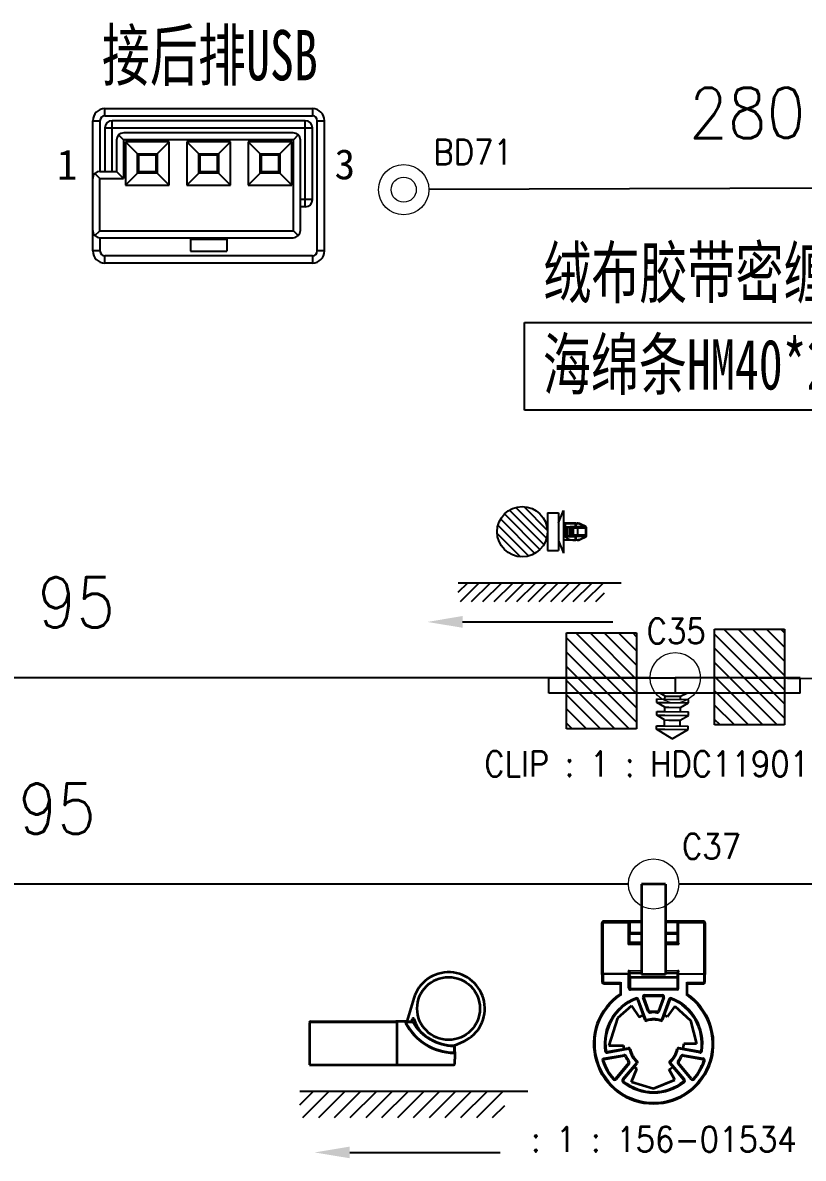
# Model space of a CAD drawing. Header units: inches. Extents: x 47316 to 59086, y 3141 to 11743.
# Drawn here: x 51496.1 to 51573.7, y 5994.2 to 6107.2 of the extents above; entities that cross this region are included whole.
import ezdxf

# ---------------------------------------------------------------- set-up
doc = ezdxf.new("R2010")
doc.units = ezdxf.units.IN
doc.header["$MEASUREMENT"] = 0
doc.layers.add('DTM_AXIS', color=7, linetype='Continuous')
doc.styles.add('MtX_FangSong_GB2312', font='')
doc.styles.get("Standard").update_dxf_attribs({"font": ''})
doc.styles.get('MtX_FangSong_GB2312').set_extended_font_data('FangSong_GB2312')
doc.styles.get('Standard').set_extended_font_data('SimSun')
doc.linetypes.add('_VH_FOAM_COVERING_2', pattern='A,0.0001,[31,VeSys.shx,S=0.1,R=0,X=0,Y=0],-0.4,[31,VeSys.shx,S=0.1,R=180,X=0,Y=0],-0.0001', length=0.4002)
doc.linetypes.add('_VH_OTCON', pattern='A,0.0001,[7,VeSys.shx,S=0.1,R=0,X=0,Y=0],-0.4,[7,VeSys.shx,S=0.1,R=0,X=0,Y=0],-0.4,["X",Standard,S=1,R=0,X=-0.5,Y=-0.5],-0.0001,[7,VeSys.shx,S=0.1,R=0,X=0,Y=0],-0.4', length=1.2002)

# ---------------------------------------------------------------- blocks, each defined once
blk = doc.blocks.new('156-01534')
at = {"color": 7, "lineweight": 35}
for p, q in [((1.2, 0), (-1.2, 0)), ((-1.2, 0), (-1.2, -9)), ((1.2, 0), (1.2, -9)), ((-5.1, -9.01), (-5.1, -3.86)), ((-2.52, -3.74), (-4.98, -3.74)), ((-1.2, -3.74), (-2.52, -3.74)), ((-2.4, -5.86), (-2.4, -3.86)), ((2.52, -3.74), (1.2, -3.74)), ((2.4, -5.86), (2.4, -3.86)), ((4.98, -3.74), (2.52, -3.74)), ((5.1, -3.86), (5.1, -9.01)), ((-1.2, -4.94), (-2.34, -4.94)), ((2.34, -4.94), (1.2, -4.94)), ((-1.2, -5.84), (-2.4, -5.84)), ((2.4, -5.84), (1.2, -5.84)), ((-5.1, -9.01), (-5.1, -9.76)), ((-2.4, -8.77), (-2.4, -9.01)), ((-2.4, -8.82), (-1.2, -8.82)), ((-2.4, -10.33), (-2.4, -9.01)), ((1.2, -9), (-1.2, -9)), ((1.2, -8.82), (2.4, -8.82)), ((2.4, -9.01), (2.4, -8.77)), ((2.4, -10.39), (2.4, -9.01)), ((5.1, -9.76), (5.1, -9.01)), ((-4.98, -9.88), (-3.3, -9.88)), ((-3.3, -9.76), (-3.3, -11.09)), ((-2.28, -9.25), (2.34, -9.25)), ((3.3, -9.76), (3.3, -11.09)), ((3.3, -9.88), (4.98, -9.88)), ((-2.52, -10.33), (-2.4, -10.33)), ((2.34, -10.45), (-2.28, -10.45)), ((-0.98, -11.27), (-1.09, -11.31)), ((-0.48, -12.65), (-0.98, -11.27)), ((-0.86, -11.11), (0.86, -11.11)), ((0.98, -11.27), (0.48, -12.65)), ((0.86, -11.11), (0.86, -10.99)), ((-2.18, -12.11), (-3.6, -13.34)), ((-2.18, -12.11), (-1.45, -13.26)), ((-1.6, -11.49), (-0.86, -13.52)), ((1.6, -11.49), (0.86, -13.52)), ((2.12, -12.15), (1.35, -13.21)), ((2.12, -12.15), (3.66, -13.56)), ((-3.6, -13.34), (-4.44, -16.06)), ((3.66, -13.56), (4.28, -15.89)), ((-4.61, -16.7), (-2.48, -16.32)), ((-4.44, -16.06), (-2.99, -16.06)), ((4.61, -16.7), (2.48, -16.32)), ((4.28, -15.89), (3, -15.89)), ((-4.91, -17.42), (-2.92, -17.07)), ((-2.49, -17.82), (-3.78, -19.37)), ((-3.01, -19.47), (-1.62, -17.81)), ((3.01, -19.47), (1.62, -17.81)), ((3.78, -19.37), (2.49, -17.82)), ((2.92, -17.07), (4.91, -17.42)), ((-2.18, -19.67), (-1.67, -18.38)), ((2.12, -19.49), (1.54, -18.46)), ((-2.18, -19.67), (0, -20.34)), ((0, -20.34), (2.12, -19.49))]:
    blk.add_line(p, q, dxfattribs=at)
at = {"color": 7, "lineweight": 13}
for p, q in [((-4.98, -3.74), (-4.98, -3.86)), ((-4.98, -8.91), (-4.98, -3.86)), ((-4.98, -3.86), (-2.52, -3.86)), ((-2.52, -3.74), (-2.52, -3.76)), ((-2.52, -3.76), (-2.52, -3.86)), ((-2.52, -6.03), (-2.52, -3.86)), ((-2.4, -3.86), (-2.34, -3.86)), ((-1.2, -3.86), (-2.34, -3.86)), ((-2.34, -3.86), (-2.34, -4.82)), ((2.34, -3.86), (1.2, -3.86)), ((2.34, -3.86), (2.34, -4.82)), ((2.34, -3.86), (2.4, -3.86)), ((2.52, -3.74), (2.52, -3.86)), ((2.52, -3.86), (4.98, -3.86)), ((2.52, -6.03), (2.52, -3.86)), ((4.98, -3.74), (4.98, -3.86)), ((4.98, -8.91), (4.98, -3.86)), ((-2.34, -4.82), (-2.4, -4.82)), ((-1.2, -4.82), (-2.34, -4.82)), ((-2.34, -4.82), (-2.34, -4.94)), ((2.34, -4.82), (1.2, -4.82)), ((2.34, -4.82), (2.4, -4.82)), ((2.34, -4.94), (2.34, -4.82)), ((-2.52, -6.03), (-1.2, -6.03)), ((1.2, -6.03), (2.52, -6.03)), ((-5.1, -9.01), (-5.07, -9.01)), ((-5.07, -9.01), (-4.98, -9.01)), ((-4.98, -8.91), (-4.98, -9.01)), ((-2.52, -8.91), (-4.98, -8.91)), ((-2.52, -9.01), (-4.98, -9.01)), ((-4.98, -9.01), (-4.98, -9.76)), ((-2.52, -8.6), (-2.52, -8.91)), ((-2.52, -8.6), (-1.2, -8.6)), ((-2.52, -8.91), (-2.52, -9.01)), ((-2.4, -9.01), (-2.52, -9.01)), ((-2.52, -10.33), (-2.52, -9.01)), ((1.2, -8.6), (2.52, -8.6)), ((2.52, -9.01), (2.4, -9.01)), ((2.52, -8.91), (2.52, -8.6)), ((2.52, -8.91), (4.98, -8.91)), ((2.52, -8.91), (2.52, -9.01)), ((4.98, -9.01), (2.52, -9.01)), ((2.52, -10.39), (2.52, -9.01)), ((4.98, -9.01), (4.98, -8.91)), ((5.07, -9.01), (4.98, -9.01)), ((4.98, -9.76), (4.98, -9.01)), ((5.1, -9.01), (5.07, -9.01)), ((-5.1, -9.76), (-4.98, -9.76)), ((-4.98, -9.76), (-3.3, -9.76)), ((-4.98, -9.88), (-4.98, -9.76)), ((-2.28, -9.25), (-2.28, -10.41)), ((2.34, -9.25), (2.34, -10.41)), ((3.3, -9.76), (4.98, -9.76)), ((5.1, -9.76), (4.98, -9.76)), ((4.98, -9.76), (4.98, -9.88)), ((-2.28, -10.41), (2.34, -10.41)), ((-2.28, -10.45), (-2.28, -10.41)), ((-2.28, -10.45), (-2.28, -10.57)), ((2.34, -10.57), (-2.28, -10.57)), ((-0.86, -10.99), (0.86, -10.99)), ((-0.86, -10.99), (-0.86, -11.11)), ((0.98, -11.27), (1.09, -11.31)), ((2.34, -10.45), (2.34, -10.41)), ((2.34, -10.57), (2.34, -10.45)), ((2.52, -10.39), (2.4, -10.39)), ((-1.76, -11.42), (-1.8, -11.31)), ((-1.6, -11.49), (-1.49, -11.45)), ((-1.49, -11.45), (-0.75, -13.48)), ((-0.59, -12.69), (-1.09, -11.31)), ((1.09, -11.31), (0.59, -12.69)), ((1.49, -11.45), (0.75, -13.48)), ((1.49, -11.45), (1.6, -11.49)), ((1.8, -11.31), (1.76, -11.42)), ((-0.86, -13.52), (-0.75, -13.48)), ((-0.75, -13.48), (-0.71, -13.59)), ((-0.59, -12.69), (-0.48, -12.65)), ((-0.35, -12.73), (-0.34, -12.84)), ((0.35, -12.73), (0.34, -12.84)), ((0.48, -12.65), (0.59, -12.69)), ((0.75, -13.48), (0.71, -13.59)), ((0.75, -13.48), (0.86, -13.52)), ((-4.75, -16.6), (-4.87, -16.62)), ((-4.61, -16.7), (-4.59, -16.82)), ((-4.59, -16.82), (-2.46, -16.44)), ((-2.46, -16.44), (-2.48, -16.32)), ((-2.46, -16.44), (-2.34, -16.41)), ((2.46, -16.44), (2.34, -16.41)), ((2.48, -16.32), (2.46, -16.44)), ((4.59, -16.82), (2.46, -16.44)), ((4.61, -16.7), (4.59, -16.82)), ((4.75, -16.6), (4.87, -16.62)), ((-5.12, -17.62), (-5, -17.58)), ((-4.93, -17.3), (-2.94, -16.95)), ((-4.93, -17.3), (-4.91, -17.42)), ((-2.4, -17.9), (-3.69, -19.45)), ((-3.1, -19.39), (-1.71, -17.74)), ((-2.94, -16.95), (-2.92, -17.07)), ((-2.68, -17.09), (-2.79, -17.14)), ((-2.4, -17.9), (-2.49, -17.82)), ((-2.48, -17.68), (-2.38, -17.61)), ((-1.71, -17.74), (-1.63, -17.65)), ((-1.62, -17.81), (-1.71, -17.74)), ((1.71, -17.74), (1.62, -17.81)), ((1.71, -17.74), (1.63, -17.65)), ((3.1, -19.39), (1.71, -17.74)), ((2.48, -17.68), (2.38, -17.61)), ((2.49, -17.82), (2.4, -17.9)), ((3.69, -19.45), (2.4, -17.9)), ((2.79, -17.14), (2.68, -17.09)), ((2.92, -17.07), (2.94, -16.95)), ((2.94, -16.95), (4.93, -17.3)), ((4.91, -17.42), (4.93, -17.3)), ((5.12, -17.62), (5, -17.58)), ((-4.06, -19.45), (-3.97, -19.37)), ((-3.78, -19.37), (-3.69, -19.45)), ((-3.01, -19.47), (-3.1, -19.39)), ((-2.99, -19.64), (-3.06, -19.73)), ((2.99, -19.64), (3.06, -19.73)), ((3.1, -19.39), (3.01, -19.47)), ((3.78, -19.37), (3.69, -19.45)), ((4.06, -19.45), (3.97, -19.37))]:
    blk.add_line(p, q, dxfattribs=at)
for points in [[(-2.52, -3.74), (-2.45, -3.75), (-2.39, -3.78), (-2.34, -3.86)], [(2.34, -3.86), (2.37, -3.79), (2.43, -3.76), (2.52, -3.74)]]:
    blk.add_lwpolyline(points, dxfattribs=at)
at = {"color": 7, "lineweight": 35}
for points in [[(-2.4, -5.86), (-2.4, -5.86), (-2.4, -5.87), (-2.43, -5.91), (-2.52, -6.03)], [(2.4, -5.86), (2.4, -5.86), (2.4, -5.87), (2.43, -5.91), (2.52, -6.03)], [(-2.4, -8.77), (-2.41, -8.74), (-2.44, -8.67), (-2.52, -8.6)], [(2.52, -8.6), (2.44, -8.67), (2.41, -8.73), (2.4, -8.77)]]:
    blk.add_lwpolyline(points, dxfattribs=at)
for centre, radius, start, end in [((-4.98, -3.86), 0.12, 90, 179.9989), ((-2.52, -3.86), 0.12, 0, 90), ((2.52, -3.86), 0.12, 90, 180), ((4.98, -3.86), 0.12, 0, 60.0095), ((-2.34, -5), 0.06, 90, 180), ((2.34, -5), 0.06, 360, 90), ((-4.98, -9.76), 0.12, 180, 270), ((2.34, -9.19), 0.0619, 272.2641, 356.2618), ((4.98, -9.76), 0.12, 270, 360), ((0, -15.89), 5.94, 123.7515, 56.2485), ((-2.28, -10.33), 0.12, 180.1226, 270), ((-0.86, -11.23), 0.12, 90, 200), ((0.86, -11.23), 0.12, 340, 90), ((2.34, -10.39), 0.06, 270, 0), ((0, -15.89), 4.8, 111.4698, 188.5292), ((-1.71, -11.53), 0.119, 19.7689, 111.7004), ((1.71, -11.53), 0.12, 68.5387, 159.992), ((0, -15.89), 4.8, 351.4698, 68.5292), ((0, -15.89), 3.01, 110.0228, 118.8727), ((-0.75, -13.48), 0.12, 200, 287.2706), ((0, -15.89), 2.4, 72.7294, 107.2706), ((-0.36, -12.61), 0.12, 200, 276.328), ((0, -15.89), 3.18, 83.672, 96.328), ((0.36, -12.61), 0.12, 263.672, 340), ((0.75, -13.48), 0.12, 252.7294, 340), ((0, -15.89), 3.01, 63.2454, 69.9772), ((-4.63, -16.58), 0.119, 188.2996, 280.2311), ((0.01, -15.89), 3.01, 183.2837, 189.9772), ((-2.46, -16.44), 0.12, 12.7294, 100), ((0, -15.89), 2.4, 192.7294, 227.2706), ((0, -15.89), 2.4, 312.7294, 347.2706), ((2.46, -16.44), 0.12, 80, 167.2706), ((-0.01, -15.89), 3.01, 350.0228, 359.9946), ((4.63, -16.58), 0.12, 260.008, 351.4613), ((-4.89, -17.54), 0.12, 100, 198.6943), ((0, -15.89), 5.28, 198.6943, 221.3057), ((-2.9, -17.19), 0.12, 24.1986, 100), ((0, -15.89), 3.06, 204.1986, 215.8014), ((-2.58, -17.75), 0.12, 320, 35.8014), ((-1.71, -17.74), 0.12, 320, 47.2706), ((1.71, -17.74), 0.12, 132.7294, 220), ((2.58, -17.75), 0.12, 144.1986, 220), ((0, -15.89), 3.06, 324.1986, 335.8014), ((2.9, -17.19), 0.12, 80, 155.8014), ((0, -15.89), 5.28, 318.6943, 341.3057), ((4.89, -17.54), 0.12, 341.3057, 80), ((0, -15.88), 3.01, 230.0228, 236.2763), ((0, -15.88), 3.01, 300.8812, 309.9772), ((-3.88, -19.29), 0.12, 221.3057, 320), ((-2.92, -19.55), 0.119, 139.7689, 231.7004), ((0, -15.89), 4.8, 231.4698, 308.5292), ((2.92, -19.55), 0.119, 308.2996, 40.2311), ((3.88, -19.29), 0.12, 220, 318.6943)]:
    blk.add_arc(centre, radius, start, end, dxfattribs=at)
at = {"color": 7, "lineweight": 13}
for centre, radius, start, end in [((0, -15.89), 5.82, 124.5446, 55.4554), ((-2.28, -10.33), 0.24, 180.1226, 270), ((-1.71, -11.53), 0.24, 20.0036, 111.4663), ((-0.86, -11.23), 0.24, 90, 200), ((0.86, -11.23), 0.24, 340, 90), ((1.71, -11.53), 0.24, 68.5343, 159.997), ((2.34, -10.39), 0.18, 270.0479, 359.9521), ((0, -15.89), 4.92, 111.4698, 188.5292), ((0, -15.89), 4.92, 351.4698, 68.5292), ((0, -15.89), 2.52, 72.7294, 107.2706), ((-0.36, -12.61), 0.24, 200, 276.328), ((0, -15.89), 3.06, 83.672, 96.328), ((0.36, -12.61), 0.24, 263.672, 340), ((-4.63, -16.58), 0.24, 188.5343, 279.997), ((0, -15.89), 2.52, 192.7294, 227.2706), ((0, -15.89), 2.52, 312.7294, 347.2706), ((4.63, -16.58), 0.24, 260.0036, 351.4663), ((-4.89, -17.54), 0.24, 100, 198.6943), ((0, -15.89), 5.4, 198.6943, 221.3057), ((-2.9, -17.19), 0.24, 24.1985, 100), ((0, -15.89), 2.94, 204.1986, 215.8014), ((-2.58, -17.75), 0.24, 320, 35.8015), ((2.58, -17.75), 0.24, 144.1985, 220), ((0, -15.89), 2.94, 324.1986, 335.8014), ((2.9, -17.19), 0.24, 80, 155.8015), ((0, -15.89), 5.4, 318.6943, 341.3057), ((4.89, -17.54), 0.24, 341.3057, 80), ((-3.88, -19.29), 0.24, 221.3057, 320), ((-2.92, -19.55), 0.24, 140.0036, 231.4663), ((0, -15.89), 4.92, 231.4698, 308.5292), ((2.92, -19.55), 0.24, 308.5343, 39.997), ((3.88, -19.29), 0.24, 220, 318.6943)]:
    blk.add_arc(centre, radius, start, end, dxfattribs=at)
for centre, major_axis, ratio, start_param, end_param in [((-4.98, -3.86), (-0.12, 0), 0.019608, 4.712389, 6.283185), ((-2.52, -3.86), (0.12, 0), 0.019608, 0, 1.570796), ((2.52, -3.86), (-0.12, 0), 0.019608, 4.712389, 6.283185), ((4.98, -3.86), (0.12, 0), 0.019608, 0, 1.570796), ((-4.98, -9.01), (-0.12, 0), 0.860291, 4.712389, 6.283185), ((-2.52, -9.01), (0.12, 0), 0.860291, 0, 1.570796), ((2.52, -9.01), (0.12, 0), 0.860291, 1.570796, 3.141593), ((4.98, -9.01), (0.12, 0), 0.860291, 0, 1.570796), ((-2.28, -10.3), (-0.12, 0), 0.928477, 0, 1.570796), ((2.34, -10.35), (-0.06, 0), 0.928477, 1.570796, 3.141593)]:
    blk.add_ellipse(centre, major_axis=major_axis, ratio=ratio, start_param=start_param, end_param=end_param, dxfattribs=at)
at = {"color": 7, "lineweight": 35}
for centre, major_axis, ratio, start_param, end_param in [((4.98, -3.86), (-0.12, 0), 0.999808, 4.188873, 4.712389), ((-2.28, -9.12), (0, -0.129), 0.928477, 4.791062, 6.283185)]:
    blk.add_ellipse(centre, major_axis=major_axis, ratio=ratio, start_param=start_param, end_param=end_param, dxfattribs=at)

msp = doc.modelspace()

# ---------------------------------------------------------------- linework, layer by layer
for p, q in [((51504.23, 6097.92), (51504.23, 6098.64)), ((51504.23, 6098.64), (51524.87, 6098.64)), ((51504.23, 6097.92), (51524.87, 6097.92)), ((51524.87, 6098.64), (51524.87, 6097.92)), ((51503.03, 6084.48), (51503.03, 6097.44)), ((51503.03, 6097.44), (51503.75, 6097.44)), ((51503.75, 6097.44), (51503.75, 6092.4)), ((51504.23, 6096.72), (51504.23, 6092.4)), ((51504.23, 6096.72), (51524.87, 6096.72)), ((51504.95, 6092.4), (51504.95, 6097.44)), ((51524.15, 6097.44), (51504.95, 6097.44)), ((51524.15, 6088.87), (51524.15, 6097.44)), ((51524.87, 6089.59), (51524.87, 6096.72)), ((51525.35, 6097.44), (51526.07, 6097.44)), ((51525.35, 6084.48), (51525.35, 6097.44)), ((51526.07, 6084.48), (51526.07, 6097.44)), ((51505.39, 6095.52), (51505.39, 6092.4)), ((51505.6, 6096.03), (51506.08, 6095.54)), ((51506.08, 6095.54), (51506.08, 6091.7)), ((51522.98, 6095.54), (51506.08, 6095.54)), ((51522.95, 6096.24), (51506.11, 6096.24)), ((51523.46, 6096.03), (51522.98, 6095.54)), ((51522.98, 6086.49), (51522.98, 6095.54)), ((51523.67, 6086.52), (51523.67, 6095.52)), ((51506.3, 6095.35), (51506.3, 6091.03)), ((51507.49, 6094.15), (51506.3, 6095.35)), ((51510.62, 6095.35), (51506.3, 6095.35)), ((51509.42, 6094.15), (51510.62, 6095.35)), ((51510.62, 6091.03), (51510.62, 6095.35)), ((51512.39, 6095.35), (51512.39, 6091.03)), ((51513.59, 6094.15), (51512.39, 6095.35)), ((51516.71, 6095.35), (51512.39, 6095.35)), ((51515.52, 6094.15), (51516.71, 6095.35)), ((51516.71, 6091.03), (51516.71, 6095.35)), ((51518.49, 6095.35), (51518.49, 6091.03)), ((51522.81, 6095.35), (51518.49, 6095.35)), ((51519.68, 6094.15), (51518.49, 6095.35)), ((51521.62, 6094.15), (51522.81, 6095.35)), ((51522.81, 6091.03), (51522.81, 6095.35)), ((51507.49, 6092.22), (51507.49, 6094.15)), ((51507.49, 6094.15), (51509.42, 6094.15)), ((51507.49, 6094.15), (51507.62, 6094.03)), ((51507.62, 6092.35), (51507.62, 6094.03)), ((51507.62, 6094.03), (51509.3, 6094.03)), ((51509.42, 6094.15), (51509.3, 6094.03)), ((51509.3, 6094.03), (51509.3, 6092.35)), ((51509.42, 6094.15), (51509.42, 6092.22)), ((51513.59, 6092.22), (51513.59, 6094.15)), ((51513.59, 6094.15), (51515.52, 6094.15)), ((51513.59, 6094.15), (51513.71, 6094.03)), ((51513.71, 6092.35), (51513.71, 6094.03)), ((51513.71, 6094.03), (51515.39, 6094.03)), ((51515.52, 6094.15), (51515.39, 6094.03)), ((51515.39, 6094.03), (51515.39, 6092.35)), ((51515.52, 6094.15), (51515.52, 6092.22)), ((51519.68, 6094.15), (51521.62, 6094.15)), ((51519.68, 6092.22), (51519.68, 6094.15)), ((51519.68, 6094.15), (51519.81, 6094.03)), ((51519.81, 6094.03), (51521.49, 6094.03)), ((51519.81, 6092.35), (51519.81, 6094.03)), ((51521.62, 6094.15), (51521.49, 6094.03)), ((51521.49, 6094.03), (51521.49, 6092.35)), ((51521.62, 6094.15), (51521.62, 6092.22)), ((51503.24, 6092.19), (51503.73, 6091.7)), ((51503.75, 6092.4), (51505.39, 6092.4)), ((51505.39, 6092.4), (51506.08, 6091.7)), ((51507.49, 6092.22), (51506.3, 6091.03)), ((51507.62, 6092.35), (51507.49, 6092.22)), ((51509.42, 6092.22), (51507.49, 6092.22)), ((51509.3, 6092.35), (51507.62, 6092.35)), ((51509.42, 6092.22), (51509.3, 6092.35)), ((51509.42, 6092.22), (51510.62, 6091.03)), ((51513.59, 6092.22), (51512.39, 6091.03)), ((51513.59, 6092.22), (51513.71, 6092.35)), ((51515.52, 6092.22), (51513.59, 6092.22)), ((51515.39, 6092.35), (51513.71, 6092.35)), ((51515.52, 6092.22), (51515.39, 6092.35)), ((51515.52, 6092.22), (51516.71, 6091.03)), ((51519.68, 6092.22), (51518.49, 6091.03)), ((51519.68, 6092.22), (51519.81, 6092.35)), ((51521.62, 6092.22), (51519.68, 6092.22)), ((51521.49, 6092.35), (51519.81, 6092.35)), ((51521.62, 6092.22), (51521.49, 6092.35)), ((51521.62, 6092.22), (51522.81, 6091.03)), ((51503.73, 6086.49), (51503.73, 6091.7)), ((51503.73, 6091.7), (51506.08, 6091.7)), ((51506.3, 6091.03), (51510.62, 6091.03)), ((51512.39, 6091.03), (51516.71, 6091.03)), ((51518.49, 6091.03), (51522.81, 6091.03)), ((51524.87, 6089.59), (51523.67, 6089.59)), ((51524.15, 6088.87), (51523.67, 6088.87)), ((51503.24, 6086.01), (51503.73, 6086.49)), ((51503.73, 6086.49), (51522.98, 6086.49)), ((51523.46, 6086.01), (51522.98, 6086.49)), ((51503.75, 6085.8), (51503.75, 6084.48)), ((51503.75, 6085.8), (51522.95, 6085.8)), ((51503.75, 6084.48), (51503.03, 6084.48)), ((51526.07, 6084.48), (51525.35, 6084.48)), ((51504.23, 6083.28), (51504.23, 6084)), ((51524.87, 6084), (51504.23, 6084)), ((51524.87, 6083.28), (51504.23, 6083.28)), ((51524.87, 6084), (51524.87, 6083.28)), ((51539.79, 6047.58), (51554.74, 6047.58)), ((51528.58, 5994.81), (51543.53, 5994.81))]:
    msp.add_line(p, q)
at = {"color": 0, "linetype": '_VH_FOAM_COVERING_2', "ltscale": 5}
msp.add_line((51599.79, 6090.83), (51536.44, 6090.59), dxfattribs=at)
at = {"color": 1}
for p, q in [((51545.95, 6077.38), (51590.8, 6077.38)), ((51545.95, 6068.64), (51545.95, 6077.38)), ((51590.8, 6068.64), (51545.95, 6068.64))]:
    msp.add_line(p, q, dxfattribs=at)
at = {"color": 0, "lineweight": -3}
for p, q in [((51543.95, 6058.32, 0), (51547.48, 6054.78, 0)), ((51544.45, 6058.7, 0), (51547.87, 6055.28, 0)), ((51545.07, 6058.97, 0), (51548.13, 6055.9, 0)), ((51545.87, 6059.05, 0), (51548.21, 6056.71, 0)), ((51543.3, 6057.2, 0), (51546.36, 6054.14, 0)), ((51543.56, 6057.82, 0), (51546.99, 6054.4, 0)), ((51543.22, 6056.39, 0), (51545.56, 6054.06, 0))]:
    msp.add_line(p, q, dxfattribs=at)
at = {"color": 0, "linetype": 'ByBlock', "lineweight": -3, "ltscale": 0.1125}
for p, q in [((51548.22, 6058.43, 0), (51549.34, 6058.43, 0)), ((51548.22, 6054.67, 0), (51549.34, 6054.67, 0))]:
    msp.add_line(p, q, dxfattribs=at)
at = {"color": 0, "linetype": 'ByBlock', "lineweight": -3, "ltscale": 0.289999}
msp.add_line((51548.22, 6058.43, 0), (51548.22, 6054.67, 0), dxfattribs=at)
at = {"color": 0, "linetype": 'ByBlock', "lineweight": -3, "ltscale": 0.132311}
for p, q in [((51549.34, 6057.45, 0), (51549.84, 6058.68, 0)), ((51549.34, 6055.65, 0), (51549.84, 6054.43, 0))]:
    msp.add_line(p, q, dxfattribs=at)
at = {"color": 0, "linetype": 'ByBlock', "lineweight": -3, "ltscale": 0.096026}
for p, q in [((51549.34, 6058.43, 0), (51549.34, 6057.04, 0)), ((51549.34, 6056.06, 0), (51549.34, 6054.67, 0))]:
    msp.add_line(p, q, dxfattribs=at)
at = {"color": 0, "linetype": 'ByBlock', "lineweight": -3, "ltscale": 0.425}
msp.add_line((51549.84, 6058.68, 0), (51549.84, 6054.43, 0), dxfattribs=at)
at = {"color": 0, "linetype": 'ByBlock', "lineweight": -3, "ltscale": 0.097948}
msp.add_line((51549.34, 6057.04, 0), (51549.34, 6056.06, 0), dxfattribs=at)
at = {"color": 0, "linetype": 'ByBlock', "lineweight": -3, "ltscale": 0.008443}
for p, q in [((51549.93, 6057.4, 0), (51549.84, 6057.4, 0)), ((51549.93, 6057.35, 0), (51549.84, 6057.35, 0))]:
    msp.add_line(p, q, dxfattribs=at)
at = {"color": 0, "linetype": 'ByBlock', "lineweight": -3, "ltscale": 0.009488}
msp.add_line((51550.02, 6057.4, 0), (51549.93, 6057.4, 0), dxfattribs=at)
at = {"color": 0, "linetype": 'ByBlock', "lineweight": -3, "ltscale": 0.005}
for p, q in [((51549.93, 6057.35, 0), (51549.93, 6057.4, 0)), ((51551.06, 6057.35, 0), (51551.06, 6057.4, 0)), ((51551.18, 6057.35, 0), (51551.18, 6057.4, 0)), ((51551.47, 6057.28, 0), (51551.49, 6057.33, 0)), ((51552.04, 6057.02, 0), (51552.06, 6057.06, 0)), ((51552.04, 6057.02, 0), (51552.09, 6057.02, 0)), ((51551.47, 6055.82, 0), (51551.49, 6055.77, 0)), ((51552.04, 6056.08, 0), (51552.06, 6056.04, 0)), ((51552.04, 6056.08, 0), (51552.09, 6056.08, 0)), ((51551.05, 6055.75, 0), (51551.05, 6055.7, 0)), ((51551.18, 6055.75, 0), (51551.18, 6055.7, 0))]:
    msp.add_line(p, q, dxfattribs=at)
at = {"color": 0, "linetype": 'ByBlock', "lineweight": -3, "ltscale": 0.007906}
msp.add_line((51550.01, 6057.35, 0), (51549.93, 6057.35, 0), dxfattribs=at)
at = {"color": 0, "linetype": 'ByBlock', "lineweight": -3, "ltscale": 0.032832}
msp.add_line((51549.93, 6057.02, 0), (51549.93, 6057.35, 0), dxfattribs=at)
at = {"color": 0, "linetype": 'ByBlock', "lineweight": -3, "ltscale": 0.095}
for p, q in [((51549.97, 6057.03, 0), (51549.97, 6056.08, 0)), ((51550.17, 6057.03, 0), (51550.17, 6056.08, 0))]:
    msp.add_line(p, q, dxfattribs=at)
at = {"color": 0, "linetype": 'ByBlock', "lineweight": -3, "ltscale": 0.02}
for p, q in [((51549.97, 6057.03, 0), (51550.17, 6057.03, 0)), ((51549.97, 6056.08, 0), (51550.17, 6056.08, 0))]:
    msp.add_line(p, q, dxfattribs=at)
at = {"color": 0, "linetype": 'ByBlock', "lineweight": -3, "ltscale": 0.0325}
for p, q in [((51550.01, 6057.03, 0), (51550.01, 6057.35, 0)), ((51550.98, 6057.35, 0), (51550.98, 6057.03, 0)), ((51551.06, 6057.35, 0), (51551.06, 6057.03, 0)), ((51551, 6056.08, 0), (51551, 6055.75, 0)), ((51551.05, 6056.08, 0), (51551.05, 6055.75, 0))]:
    msp.add_line(p, q, dxfattribs=at)
at = {"color": 0, "linetype": 'ByBlock', "lineweight": -3, "ltscale": 0.097302}
for p, q in [((51550.98, 6057.35, 0), (51550.01, 6057.35, 0)), ((51550.99, 6057.4, 0), (51550.02, 6057.4, 0))]:
    msp.add_line(p, q, dxfattribs=at)
at = {"color": 0, "linetype": 'ByBlock', "lineweight": -3, "ltscale": 0.022501}
for p, q in [((51550.17, 6057.03, 0), (51550.39, 6057.03, 0)), ((51550.17, 6056.08, 0), (51550.39, 6056.08, 0))]:
    msp.add_line(p, q, dxfattribs=at)
at = {"color": 0, "linetype": 'ByBlock', "lineweight": -3, "ltscale": 0.0125}
for p, q in [((51550.39, 6056.9, 0), (51550.39, 6057.03, 0)), ((51550.49, 6056.9, 0), (51550.49, 6057.03, 0)), ((51549.97, 6056.58, 0), (51549.84, 6056.58, 0)), ((51549.97, 6056.55, 0), (51549.84, 6056.55, 0)), ((51550.39, 6056.08, 0), (51550.39, 6056.2, 0)), ((51550.49, 6056.08, 0), (51550.49, 6056.2, 0))]:
    msp.add_line(p, q, dxfattribs=at)
at = {"color": 0, "linetype": 'ByBlock', "lineweight": -3, "ltscale": 0.009364}
for p, q in [((51550.39, 6057.03, 0), (51550.49, 6057.03, 0)), ((51550.39, 6056.9, 0), (51550.49, 6056.9, 0)), ((51550.49, 6056.2, 0), (51550.39, 6056.2, 0)), ((51550.49, 6056.08, 0), (51550.39, 6056.08, 0))]:
    msp.add_line(p, q, dxfattribs=at)
at = {"color": 0, "linetype": 'ByBlock', "lineweight": -3, "ltscale": 0.009006}
for p, q in [((51550.58, 6057.03, 0), (51550.49, 6057.03, 0)), ((51550.58, 6056.08, 0), (51550.49, 6056.08, 0))]:
    msp.add_line(p, q, dxfattribs=at)
at = {"color": 0, "linetype": 'ByBlock', "lineweight": -3, "ltscale": 0.012637}
for p, q in [((51550.7, 6057.03, 0), (51550.58, 6057.03, 0)), ((51550.58, 6056.08, 0), (51550.7, 6056.08, 0)), ((51550.79, 6056.9, 0), (51550.67, 6056.9, 0)), ((51550.67, 6056.2, 0), (51550.79, 6056.2, 0))]:
    msp.add_line(p, q, dxfattribs=at)
at = {"color": 0, "linetype": 'ByBlock', "lineweight": -3, "ltscale": 0.04455}
for p, q in [((51551.15, 6057.03, 0), (51550.7, 6057.03, 0)), ((51551.15, 6056.08, 0), (51550.7, 6056.08, 0))]:
    msp.add_line(p, q, dxfattribs=at)
at = {"color": 0, "linetype": 'ByBlock', "lineweight": -3, "ltscale": 0.007907}
msp.add_line((51551.06, 6057.35, 0), (51550.98, 6057.35, 0), dxfattribs=at)
at = {"color": 0, "linetype": 'ByBlock', "lineweight": -3, "ltscale": 0.006325}
msp.add_line((51551.06, 6057.4, 0), (51550.99, 6057.4, 0), dxfattribs=at)
at = {"color": 0, "linetype": 'ByBlock', "lineweight": -3, "ltscale": 0.011804}
for p, q in [((51551.06, 6057.4, 0), (51551.18, 6057.4, 0)), ((51551.06, 6057.35, 0), (51551.18, 6057.35, 0))]:
    msp.add_line(p, q, dxfattribs=at)
at = {"color": 0, "linetype": 'ByBlock', "lineweight": -3, "ltscale": 0.081943}
for p, q in [((51551.97, 6057.03, 0), (51551.15, 6057.03, 0)), ((51551.97, 6056.08, 0), (51551.15, 6056.08, 0)), ((51552.02, 6056.9, 0), (51551.2, 6056.9, 0)), ((51552.02, 6056.2, 0), (51551.2, 6056.2, 0))]:
    msp.add_line(p, q, dxfattribs=at)
at = {"color": 0, "linetype": 'ByBlock', "lineweight": -3, "ltscale": 0.062941}
for p, q in [((51552.04, 6057.02, 0), (51551.47, 6057.28, 0)), ((51551.47, 6055.82, 0), (51552.04, 6056.08, 0))]:
    msp.add_line(p, q, dxfattribs=at)
at = {"color": 0, "linetype": 'ByBlock', "lineweight": -3, "ltscale": 0.062942}
for p, q in [((51552.06, 6057.06, 0), (51551.49, 6057.33, 0)), ((51551.49, 6055.77, 0), (51552.06, 6056.04, 0))]:
    msp.add_line(p, q, dxfattribs=at)
at = {"color": 0, "linetype": 'ByBlock', "lineweight": -3, "ltscale": 0.001816}
for p, q in [((51552.04, 6057.02, 0), (51552.04, 6057, 0)), ((51552.04, 6056.1, 0), (51552.04, 6056.08, 0))]:
    msp.add_line(p, q, dxfattribs=at)
at = {"color": 0, "linetype": 'ByBlock', "lineweight": -3, "ltscale": 0.011816}
for p, q in [((51552.09, 6057.02, 0), (51552.09, 6056.9, 0)), ((51552.09, 6056.2, 0), (51552.09, 6056.08, 0))]:
    msp.add_line(p, q, dxfattribs=at)
at = {"color": 0, "linetype": 'ByBlock', "lineweight": -3, "ltscale": 0.0025}
msp.add_line((51549.93, 6056.55, 0), (51549.93, 6056.58, 0), dxfattribs=at)
at = {"color": 0, "linetype": 'ByBlock', "lineweight": -3, "ltscale": 0.1}
msp.add_line((51549.97, 6056.08, 0), (51550.97, 6056.08, 0), dxfattribs=at)
at = {"color": 0, "linetype": 'ByBlock', "lineweight": -3, "ltscale": 0.004339}
msp.add_line((51549.97, 6056.08, 0), (51549.97, 6056.03, 0), dxfattribs=at)
at = {"color": 0, "linetype": 'ByBlock', "lineweight": -3}
for p, q in [((51549.97, 6056.03, 0), (51550.16, 6055.91, 0)), ((51550.16, 6055.91, 0), (51550.36, 6055.82, 0)), ((51550.36, 6055.82, 0), (51550.58, 6055.76, 0)), ((51550.58, 6055.76, 0), (51550.75, 6055.73, 0)), ((51550.75, 6055.73, 0), (51550.92, 6055.71, 0))]:
    msp.add_line(p, q, dxfattribs=at)
at = {"color": 0, "linetype": 'ByBlock', "lineweight": -3, "ltscale": 0.07}
for p, q in [((51550.39, 6056.9, 0), (51550.39, 6056.2, 0)), ((51550.49, 6056.9, 0), (51550.49, 6056.2, 0)), ((51550.67, 6056.9, 0), (51550.67, 6056.2, 0)), ((51550.79, 6056.9, 0), (51550.79, 6056.2, 0)), ((51551.2, 6056.9, 0), (51551.2, 6056.2, 0)), ((51552.02, 6056.9, 0), (51552.02, 6056.2, 0)), ((51552.09, 6056.9, 0), (51552.09, 6056.2, 0))]:
    msp.add_line(p, q, dxfattribs=at)
at = {"color": 0, "linetype": 'ByBlock', "lineweight": -3, "ltscale": 0.018011}
for p, q in [((51550.67, 6056.9, 0), (51550.49, 6056.9, 0)), ((51550.67, 6056.2, 0), (51550.49, 6056.2, 0))]:
    msp.add_line(p, q, dxfattribs=at)
at = {"color": 0, "linetype": 'ByBlock', "lineweight": -3, "ltscale": 0.0405}
for p, q in [((51551.2, 6056.9, 0), (51550.79, 6056.9, 0)), ((51551.2, 6056.2, 0), (51550.79, 6056.2, 0))]:
    msp.add_line(p, q, dxfattribs=at)
at = {"color": 0, "linetype": 'ByBlock', "lineweight": -3, "ltscale": 0.003059}
msp.add_line((51551, 6056.08, 0), (51550.97, 6056.08, 0), dxfattribs=at)
at = {"color": 0, "linetype": 'ByBlock', "lineweight": -3, "ltscale": 0.031953}
msp.add_line((51550.97, 6056.08, 0), (51550.97, 6055.76, 0), dxfattribs=at)
at = {"color": 0, "linetype": 'ByBlock', "lineweight": -3, "ltscale": 0.005363}
msp.add_line((51551.05, 6056.08, 0), (51551, 6056.08, 0), dxfattribs=at)
at = {"color": 0, "linetype": 'ByBlock', "lineweight": -3, "ltscale": 0.000233459}
msp.add_line((51551, 6056.08, 0), (51551, 6056.08, 0), dxfattribs=at)
at = {"color": 0, "linetype": 'ByBlock', "lineweight": -3, "ltscale": 0.007544}
for p, q in [((51552.09, 6056.9, 0), (51552.02, 6056.9, 0)), ((51552.09, 6056.2, 0), (51552.02, 6056.2, 0))]:
    msp.add_line(p, q, dxfattribs=at)
at = {"color": 0, "linetype": 'ByBlock', "lineweight": -3, "ltscale": 0.107719}
msp.add_line((51550.92, 6055.7, 0), (51549.84, 6055.7, 0), dxfattribs=at)
at = {"color": 0, "linetype": 'ByBlock', "lineweight": -3, "ltscale": 0.000715637}
msp.add_line((51550.92, 6055.71, 0), (51550.92, 6055.7, 0), dxfattribs=at)
at = {"color": 0, "linetype": 'ByBlock', "lineweight": -3, "ltscale": 0.00896}
msp.add_line((51550.92, 6055.7, 0), (51551.01, 6055.7, 0), dxfattribs=at)
at = {"color": 0, "linetype": 'ByBlock', "lineweight": -3, "ltscale": 0.000495148}
msp.add_line((51550.97, 6055.76, 0), (51550.97, 6055.75, 0), dxfattribs=at)
at = {"color": 0, "linetype": 'ByBlock', "lineweight": -3, "ltscale": 9.0198e-05}
msp.add_line((51550.97, 6055.75, 0), (51550.97, 6055.75, 0), dxfattribs=at)
at = {"color": 0, "linetype": 'ByBlock', "lineweight": -3, "ltscale": 0.002986}
msp.add_line((51550.97, 6055.75, 0), (51551, 6055.75, 0), dxfattribs=at)
at = {"color": 0, "linetype": 'ByBlock', "lineweight": -3, "ltscale": 0.005597}
msp.add_line((51551, 6055.75, 0), (51551.05, 6055.75, 0), dxfattribs=at)
at = {"color": 0, "linetype": 'ByBlock', "lineweight": -3, "ltscale": 0.004477}
msp.add_line((51551.01, 6055.7, 0), (51551.05, 6055.7, 0), dxfattribs=at)
at = {"color": 0, "linetype": 'ByBlock', "lineweight": -3, "ltscale": 0.012206}
for p, q in [((51551.18, 6055.75, 0), (51551.05, 6055.75, 0)), ((51551.18, 6055.7, 0), (51551.05, 6055.7, 0))]:
    msp.add_line(p, q, dxfattribs=at)
at = {"color": 0}
for p, q in [((51539.37, 6051.48, 0), (51555.55, 6051.48, 0)), ((51539.37, 6050.53, 0), (51540.32, 6051.48, 0)), ((51539.57, 6049.61, 0), (51541.44, 6051.48, 0)), ((51540.69, 6049.61, 0), (51542.57, 6051.48, 0)), ((51541.81, 6049.61, 0), (51543.69, 6051.48, 0)), ((51542.93, 6049.61, 0), (51544.81, 6051.48, 0)), ((51544.06, 6049.61, 0), (51545.93, 6051.48, 0)), ((51545.18, 6049.61, 0), (51547.06, 6051.48, 0)), ((51546.3, 6049.61, 0), (51548.18, 6051.48, 0)), ((51547.42, 6049.61, 0), (51549.3, 6051.48, 0)), ((51548.55, 6049.61, 0), (51550.42, 6051.48, 0)), ((51549.67, 6049.61, 0), (51551.55, 6051.48, 0)), ((51550.79, 6049.61, 0), (51552.67, 6051.48, 0)), ((51551.91, 6049.61, 0), (51553.79, 6051.48, 0)), ((51553.04, 6049.61, 0), (51553.91, 6050.48, 0)), ((51564.85, 6037.34), (51564.85, 6046.87)), ((51564.85, 6046.87), (51571.8, 6046.87)), ((51571.8, 6040.84), (51565.77, 6046.87)), ((51571.8, 6042.26), (51567.18, 6046.87)), ((51571.8, 6043.67), (51568.6, 6046.87)), ((51571.8, 6045.08), (51570.01, 6046.87)), ((51571.8, 6046.5), (51571.43, 6046.87)), ((51571.8, 6046.87), (51571.8, 6037.34)), ((51550.13, 6036.95), (51550.13, 6046.48)), ((51550.13, 6046.48), (51557.08, 6046.48)), ((51557.08, 6039.04), (51550.13, 6045.99)), ((51557.08, 6040.45), (51551.06, 6046.48)), ((51557.08, 6041.86), (51552.47, 6046.48)), ((51557.08, 6043.28), (51553.88, 6046.48)), ((51557.08, 6044.69), (51555.3, 6046.48)), ((51557.08, 6046.11), (51556.71, 6046.48)), ((51557.08, 6046.48), (51557.08, 6036.95)), ((51571.8, 6039.43), (51564.85, 6046.38)), ((51557.08, 6037.62), (51550.13, 6044.57)), ((51571.8, 6038.01), (51564.85, 6044.97)), ((51571.05, 6037.34), (51564.85, 6043.55)), ((51556.34, 6036.95), (51550.13, 6043.16)), ((51554.92, 6036.95), (51550.13, 6041.75)), ((51573.36, 6042.03), (51560.93, 6042.03)), ((51569.64, 6037.34), (51564.85, 6042.14)), ((51573.36, 6040.51), (51573.36, 6042.03)), ((51553.51, 6036.95), (51550.13, 6040.33)), ((51573.36, 6040.51), (51560.93, 6040.51)), ((51568.22, 6037.34), (51564.85, 6040.72)), ((51552.1, 6036.95), (51550.13, 6038.92)), ((51566.81, 6037.34), (51564.85, 6039.31)), ((51565.4, 6037.34), (51564.85, 6037.89)), ((51550.68, 6036.95), (51550.13, 6037.5)), ((51557.08, 6036.95), (51550.13, 6036.95)), ((51571.8, 6037.34), (51564.85, 6037.34)), ((51523.63, 6000.9), (51546.29, 6000.9, 0)), ((51523.63, 5999.56), (51524.97, 6000.9)), ((51523.91, 5998.27), (51526.54, 6000.9)), ((51525.49, 5998.27), (51528.11, 6000.9)), ((51527.06, 5998.27), (51529.69, 6000.9)), ((51528.63, 5998.27), (51531.26, 6000.9)), ((51530.2, 5998.27), (51532.83, 6000.9)), ((51531.77, 5998.27), (51534.4, 6000.9)), ((51533.34, 5998.27), (51535.97, 6000.9)), ((51534.92, 5998.27), (51537.54, 6000.9)), ((51536.49, 5998.27), (51539.12, 6000.9)), ((51538.06, 5998.27), (51540.69, 6000.9)), ((51539.63, 5998.27), (51542.26, 6000.9)), ((51541.2, 5998.27), (51543.83, 6000.9)), ((51542.77, 5998.27), (51543.99, 5999.49))]:
    msp.add_line(p, q, dxfattribs=at)
at = {"color": 0, "linetype": '_VH_OTCON', "ltscale": 5}
for p, q in [((51558.43, 6042.03), (51443.93, 6042.03)), ((51556.28, 6021.51), (51442.28, 6021.51))]:
    msp.add_line(p, q, dxfattribs=at)
at = {"color": 0, "lineweight": 25}
for p, q in [((51548.36, 6040.51), (51548.36, 6042.03)), ((51548.36, 6042.03), (51560.93, 6042.03)), ((51560.93, 6042.03), (51560.93, 6040.51)), ((51560.93, 6040.51), (51548.36, 6040.51))]:
    msp.add_line(p, q, dxfattribs=at)
at = {"color": 0, "lineweight": 25, "ltscale": 0.034034}
for p, q in [((51559.92, 6040.2), (51559.43, 6040.51)), ((51561.47, 6040.18), (51562.07, 6040.51))]:
    msp.add_line(p, q, dxfattribs=at)
at = {"color": 0, "lineweight": 25, "ltscale": 0.016164}
for p, q in [((51559.91, 6039.91), (51559.92, 6040.2)), ((51561.46, 6039.89), (51561.47, 6040.18))]:
    msp.add_line(p, q, dxfattribs=at)
at = {"color": 0, "lineweight": 25, "ltscale": 0.02238}
for p, q in [((51559.92, 6040.2), (51560.32, 6040.19)), ((51559.9, 6039.09), (51560.31, 6039.09)), ((51559.88, 6037.83), (51560.29, 6037.82))]:
    msp.add_line(p, q, dxfattribs=at)
at = {"color": 0, "lineweight": 25, "ltscale": 0.0636}
for p, q in [((51560.32, 6040.19), (51561.47, 6040.18)), ((51560.31, 6039.09), (51561.45, 6039.07)), ((51560.29, 6037.82), (51561.43, 6037.81))]:
    msp.add_line(p, q, dxfattribs=at)
at = {"color": 0, "lineweight": 25, "ltscale": 0.045551}
for p, q in [((51559.11, 6039.92), (51559.93, 6039.91)), ((51559.11, 6039.58), (51559.93, 6039.57)), ((51559.09, 6038.32), (51559.91, 6038.31)), ((51559.1, 6038.68), (51559.92, 6038.67)), ((51559.07, 6036.93), (51559.89, 6036.92)), ((51559.08, 6037.25), (51559.9, 6037.24))]:
    msp.add_line(p, q, dxfattribs=at)
at = {"color": 0, "lineweight": 25, "ltscale": 0.018603}
for p, q in [((51559.11, 6039.58), (51559.11, 6039.92)), ((51562.26, 6039.54), (51562.26, 6039.87))]:
    msp.add_line(p, q, dxfattribs=at)
at = {"color": 0, "lineweight": 25, "ltscale": 0.051927}
for p, q in [((51559.9, 6039.09), (51559.11, 6039.58)), ((51561.45, 6039.07), (51562.26, 6039.54)), ((51559.88, 6037.83), (51559.09, 6038.32)), ((51561.43, 6037.81), (51562.24, 6038.28))]:
    msp.add_line(p, q, dxfattribs=at)
at = {"color": 0, "lineweight": 25, "ltscale": 0.023582}
for p, q in [((51559.9, 6038.67), (51559.9, 6039.09)), ((51561.44, 6038.65), (51561.45, 6039.07))]:
    msp.add_line(p, q, dxfattribs=at)
at = {"color": 0, "lineweight": 25, "ltscale": 0.129449}
for p, q in [((51559.93, 6039.91), (51562.26, 6039.87)), ((51559.93, 6039.57), (51562.26, 6039.54)), ((51559.91, 6038.31), (51562.24, 6038.28)), ((51559.92, 6038.67), (51562.25, 6038.63)), ((51559.89, 6036.92), (51562.22, 6036.88)), ((51559.9, 6037.24), (51562.23, 6037.21))]:
    msp.add_line(p, q, dxfattribs=at)
at = {"color": 0, "lineweight": 25, "ltscale": 0.019848}
for p, q in [((51559.09, 6038.32), (51559.1, 6038.68)), ((51562.24, 6038.28), (51562.25, 6038.63))]:
    msp.add_line(p, q, dxfattribs=at)
at = {"color": 0, "lineweight": 25, "ltscale": 0.032642}
for p, q in [((51559.88, 6037.24), (51559.88, 6037.83)), ((51561.42, 6037.22), (51561.43, 6037.81))]:
    msp.add_line(p, q, dxfattribs=at)
at = {"color": 0, "lineweight": 25, "ltscale": 0.017949}
for p, q in [((51559.07, 6036.93), (51559.08, 6037.25)), ((51562.22, 6036.88), (51562.23, 6037.21))]:
    msp.add_line(p, q, dxfattribs=at)
at = {"color": 0, "lineweight": 25, "ltscale": 0.102081}
for q in [(51559.07, 6036.93), (51562.22, 6036.88)]:
    msp.add_line((51560.63, 6035.96), q, dxfattribs=at)
at = {"color": 7, "lineweight": 35}
for p, q in [((51534.95, 6010.16), (51534.26, 6007.83)), ((51524.56, 6007.74), (51524.56, 6003.51)), ((51524.66, 6007.83), (51533.13, 6007.83)), ((51533.13, 6007.83), (51533.15, 6007.83)), ((51534.21, 6007.83), (51533.15, 6007.83)), ((51533.15, 6007.83), (51533.21, 6007.82)), ((51533.21, 6007.82), (51533.26, 6007.77)), ((51533.26, 6007.77), (51533.26, 6007.74)), ((51533.26, 6007.74), (51533.26, 6003.51)), ((51534.21, 6007.83), (51534.81, 6007.83)), ((51534.74, 6007.83), (51534.82, 6008.09)), ((51539.91, 6005.86), (51538.96, 6005.43)), ((51539.02, 6004.81), (51539.02, 6005.34)), ((51539.02, 6004.81), (51539.02, 6004.09)), ((51539.02, 6003.61), (51539.02, 6004.09)), ((51524.56, 6003.51), (51533.13, 6003.51)), ((51533.13, 6003.51), (51533.26, 6003.51)), ((51533.26, 6003.51), (51538.93, 6003.51))]:
    msp.add_line(p, q, dxfattribs=at)
at = {"color": 7, "lineweight": 13}
for p, q in [((51524.56, 6007.74), (51533.13, 6007.74)), ((51533.13, 6007.74), (51533.26, 6007.74)), ((51534.12, 6007.69), (51534.21, 6007.74)), ((51534.21, 6007.74), (51534.21, 6007.83)), ((51534.21, 6007.74), (51534.81, 6007.74)), ((51534.81, 6007.8), (51534.81, 6007.83)), ((51534.81, 6007.74), (51534.81, 6007.8)), ((51534.81, 6007.74), (51534.9, 6007.79)), ((51538.93, 6005.34), (51538.93, 6005.43)), ((51539.01, 6005.34), (51538.93, 6005.34)), ((51538.93, 6004.81), (51538.93, 6005.34)), ((51539.01, 6005.34), (51539.02, 6005.34)), ((51539.02, 6004.81), (51538.93, 6004.81)), ((51538.93, 6004.81), (51538.93, 6004.71))]:
    msp.add_line(p, q, dxfattribs=at)
at = {"color": 0, "linetype": '_VH_OTCON', "ltscale": 5}
for points in [[(51721.81, 6022.87), (51692.93, 6041.03), (51563.43, 6042.01)], [(51721.43, 6021.54), (51601.43, 6021.51), (51561.28, 6021.51)]]:
    msp.add_lwpolyline(points, dxfattribs=at)
at = {"color": 0, "linetype": 'Continuous', "lineweight": 15}
for centre, radius in [((51533.94, 6090.58), 2.5), ((51533.94, 6090.58), 1.25), ((51560.93, 6042.03), 2.5), ((51558.78, 6021.51), 2.5)]:
    msp.add_circle(centre, radius, dxfattribs=at)
at = {"color": 0, "lineweight": -3}
msp.add_circle((51545.72, 6056.55, 0), 2.5, dxfattribs=at)
at = {"color": 7, "lineweight": 35}
msp.add_circle((51538.4, 6009.13), 3.12, dxfattribs=at)
for centre, radius, start, end in [((51504.23, 6097.44), 1.2, 90, 180), ((51504.23, 6097.44), 0.48, 90, 180), ((51524.87, 6097.44), 1.2, 0, 90), ((51524.87, 6097.44), 0.48, 0, 90), ((51504.95, 6096.72), 0.72, 90, 180), ((51524.15, 6096.72), 0.72, 0, 90), ((51506.11, 6095.52), 0.72, 90, 180), ((51522.95, 6095.52), 0.72, 0, 90), ((51503.75, 6091.68), 0.72, 90, 180), ((51524.15, 6089.59), 0.72, 270, 0), ((51503.75, 6086.52), 0.72, 180, 270), ((51522.95, 6086.52), 0.72, 270, 0), ((51504.23, 6084.48), 1.2, 180, 270), ((51504.23, 6084.48), 0.48, 180, 270), ((51524.87, 6084.48), 1.2, 270, 0), ((51524.87, 6084.48), 0.48, 270, 0)]:
    msp.add_arc(centre, radius, start, end)
at = {"color": 0, "linetype": 'ByBlock', "lineweight": -3}
for centre, radius, start, end in [((51549.97, 6056.78, 0), 0.25, 90, 120), ((51551.18, 6056.65, 0), 0.75, 64.9831, 90), ((51551.18, 6056.65, 0), 0.7, 64.9831, 90), ((51551.97, 6056.9, 0), 0.125, 0, 90), ((51552.04, 6057.02, 0), 0.05, 0, 64.9831), ((51551.18, 6056.45, 0), 0.7, 270, 295.0169), ((51551.97, 6056.2, 0), 0.125, 270, 0), ((51552.04, 6056.08, 0), 0.05, 295.0169, 0), ((51550.92, 6055.75, 0), 0.0466, 265.9237, 1.6006), ((51550.92, 6055.75, 0), 0.05, 269.9427, 359.9426), ((51550.92, 6055.7, 0), 0.00217, 225.6094, 288.8376), ((51551.18, 6056.45, 0), 0.75, 270, 295.0169)]:
    msp.add_arc(centre, radius, start, end, dxfattribs=at)
at = {"color": 7, "lineweight": 35}
for centre, radius, start, end in [((51538.4, 6009.13), 3.6, 294.7292, 163.4175), ((51524.66, 6007.74), 0.096, 90, 180), ((51534.21, 6007.74), 0.096, 90, 207.3985), ((51539.02, 6010.23), 5.52, 207.3985, 268.9859), ((51534.81, 6007.74), 0.096, 30.6508, 90), ((51534.89, 6008.07), 0.068, 16.7545, 163.066), ((51539.02, 6010.23), 4.8, 210.6508, 268.8765), ((51538.4, 6009.13), 3.6, 196.7545, 218.6901), ((51538.93, 6005.34), 0.096, 359.8496, 88.8765), ((51538.93, 6004.81), 0.096, 268.9859, 0), ((51538.93, 6003.61), 0.096, 270, 360)]:
    msp.add_arc(centre, radius, start, end, dxfattribs=at)
at = {"color": 7, "lineweight": 13}
for radius, start, end in [(5.42, 207.3985, 268.9859), (4.9, 210.6508, 268.8765)]:
    msp.add_arc((51539.02, 6010.23), radius, start, end, dxfattribs=at)
at = {"color": 0, "linetype": 'ByBlock', "lineweight": -3, "extrusion": (0, 0, -1)}
for centre, major_axis, ratio, start_param, end_param in [((51550.02, 6057.35, 0), (0, -0.05), 0.316228, 1.570796, 3.141593), ((51550.58, 6056.9, 0), (0, -0.125), 0.720438, 3.141593, 4.712389), ((51550.7, 6056.9, 0), (0, -0.125), 0.720438, 3.141593, 4.712389), ((51550.99, 6057.35, 0), (0, -0.05), 0.316228, 1.570796, 3.141593), ((51551.15, 6056.9, 0), (0, -0.125), 0.396439, 3.141593, 4.712389), ((51551.97, 6056.9, 0), (0, -0.125), 0.396439, 3.141593, 4.712389), ((51550.58, 6056.2, 0), (0, -0.125), 0.720438, 4.712389, 6.283185), ((51550.7, 6056.2, 0), (0, -0.125), 0.720438, 4.712389, 6.283185), ((51551.15, 6056.2, 0), (0, -0.125), 0.396439, -1.570796, 0), ((51551.97, 6056.2, 0), (0, -0.125), 0.396439, -1.570796, 0), ((51550.92, 6055.75, 0), (0, -0.05), 0.97071, -1.570796, 0), ((51551.01, 6055.75, 0), (0, -0.05), 0.22389, -6.283185, -4.712389)]:
    msp.add_ellipse(centre, major_axis=major_axis, ratio=ratio, start_param=start_param, end_param=end_param, dxfattribs=at)
at = {"color": 7, "lineweight": 13}
msp.add_ellipse((51532.97, 6003.61), major_axis=(0, 0.096), ratio=0.34202, start_param=3.141593, end_param=3.218197, dxfattribs=at)
for points in [[(51539.79, 6047), (51536.29, 6047.58), (51539.79, 6048.17)], [(51528.58, 5994.23), (51525.08, 5994.81), (51528.58, 5995.39)]]:
    msp.add_solid(points)
at = {"layer": 'DTM_AXIS'}
for p, q in [((51512.75, 6085.8), (51512.75, 6084.47)), ((51512.75, 6085.67), (51516.35, 6085.67)), ((51516.35, 6085.8), (51516.35, 6084.47)), ((51512.75, 6084.47), (51516.35, 6084.47))]:
    msp.add_line(p, q, dxfattribs=at)

# ---------------------------------------------------------------- block references
at = {"color": 1}
msp.add_blockref('156-01534', (51558.78, 6021.51), dxfattribs=at)

# ---------------------------------------------------------------- texts
at = {"color": 0, "style": 'MtX_FangSong_GB2312', "width": 0.7}
msp.add_text('接后排USB', height=5, dxfattribs=at).set_placement((51503.94, 6101.46))
at = {"lineweight": -3, "style": 'MtX_FangSong_GB2312'}
for s, p in [('1', (51499.46, 6091.57)), ('3', (51527.07, 6091.61))]:
    msp.add_text(s, height=3, dxfattribs=at).set_placement(p)
at = {"color": 0, "lineweight": -2, "style": 'MtX_FangSong_GB2312', "width": 0.7}
for s, p in [('绒布胶带密缠后再贴', (51547.82, 6079.84)), ('海绵条HM40*250*5', (51547.77, 6070.7))]:
    msp.add_text(s, height=5, rotation=360, dxfattribs=at).set_placement(p)
at = {"color": 7, "linetype": '_VH_FOAM_COVERING_2', "lineweight": 18, "ltscale": 5, "insert": (51562.29, 6100.69), "char_height": 5, "width": 12.8571, "attachment_point": 1, "rotation": 0.2176}
msp.add_mtext('\\Fromans.shx;\\W0.9000000000;\\T1.0000000000;\\o\\l280', dxfattribs=at)
at = {"color": 21, "linetype": 'Continuous', "lineweight": 15, "char_height": 2.5, "attachment_point": 1}
for s, insert, width in [('\\Fromans.shx;\\W0.9000000000;\\T1.0000000000;\\o\\lBD71', (51536.87, 6095.58), 8.7857), ('\\Fromans.shx;\\W0.9000000000;\\T1.0000000000;\\o\\lC35', (51558.08, 6047.92), 6.5357), ('\\Fromans.shx;\\W0.9000000000;\\T1.0000000000;\\o\\lC37', (51561.6, 6026.51), 6.5357)]:
    msp.add_mtext(s, dxfattribs=dict(at, insert=insert, width=width))
at = {"color": 7, "linetype": '_VH_OTCON', "lineweight": 18, "ltscale": 5, "char_height": 5, "width": 8.5714, "attachment_point": 1}
for insert in [(51497.54, 6052.03), (51495.64, 6031.51)]:
    msp.add_mtext('\\Fromans.shx;\\W0.9000000000;\\T1.0000000000;\\o\\l95', dxfattribs=dict(at, insert=insert))
at = {"color": 42, "linetype": 'Continuous', "lineweight": 15, "char_height": 2.5, "attachment_point": 1}
for s, insert, width in [('\\Fromans.shx;\\W0.9000000000;\\T1.0000000000;\\o\\lCLIP : 1 : HDC11901', (51541.94, 6034.71), 38.0357), ('\\Fromans.shx;\\W0.9000000000;\\T1.0000000000;\\o\\l : 1 : 156-01534', (51545.04, 5997.37), 33.2143)]:
    msp.add_mtext(s, dxfattribs=dict(at, insert=insert, width=width))

doc.saveas('drawing.dxf')
